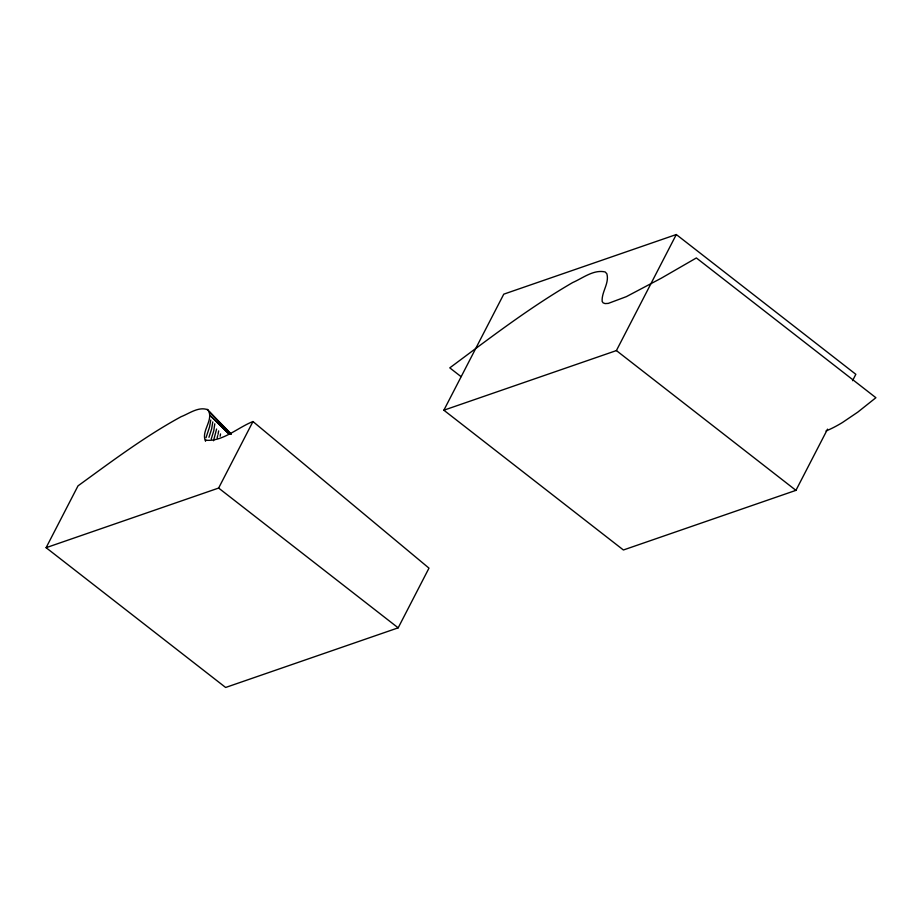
<?xml version="1.0" encoding="UTF-8"?>
<svg xmlns="http://www.w3.org/2000/svg" width="922" height="922" viewBox="0 0 922 922"><rect width="100%" height="100%" fill="white"/><g stroke="black" fill="none" stroke-linecap="round" stroke-linejoin="round"><path stroke-width="1.38" d="M205.502 441.292L205.583 439.656M214.78 423.832L213.777 430.747L211.23 439.033M212.775 421.907L211.645 428.914L208.948 437.316M210.781 419.983L209.525 427.082L205.998 437.731M220.162 436.221L220.531 433.928M218.03 434.4L218.652 430.908M216.589 429.03L213.512 440.762M217.108 437.973L217.719 435.587M46.1 547.691L78.013 485.859C111.493 461.565 144.696 436.532 181.104 416.698C189.367 413.517 198.841 406.106 207.992 409.864C214.135 419.533 201.538 430.251 205.122 440.14C222.19 442.295 237.669 427.531 252.974 421.538L428.984 568.136L398.177 627.836L225.636 687.466L46.1 547.691L218.629 488.061L252.974 421.538M827.541 429.145L795.94 490.354L623.41 549.985L443.862 410.209L503.769 294.164L676.299 234.534L855.835 374.309L852.55 380.682M443.862 410.209L616.403 350.579L676.299 234.534M616.403 350.579L795.94 490.354M461.012 376.602L449.786 367.866C489.789 338.097 529.516 307.614 572.712 282.535C582.819 278.156 593.561 269.293 605.166 271.955L606.86 273.776C609.546 283.331 601.398 291.963 602.17 301.448L603.161 302.889L605.132 303.58L608.266 303.407L626.361 296.642L661.304 278.19L696.364 257.953L875.9 397.716L857.783 412.134L842.489 422.483A140.766 49.108 -52.1 0 1 826.02 430.966M218.629 488.061L398.177 627.836M229.163 433.997L209.755 415.165L229.186 434.239M209.236 411.569L231.318 434.089M207.208 409.333L230.8 434.285"/></g></svg>
